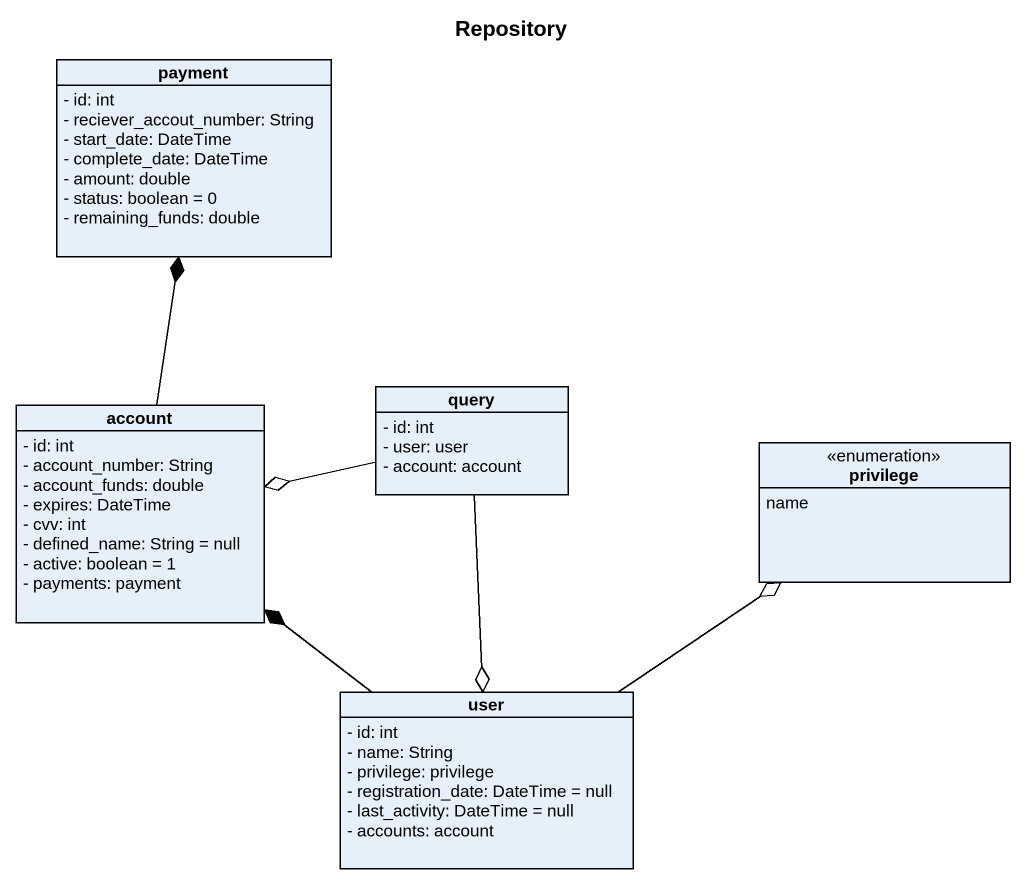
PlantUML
@startuml
title Repository
hide circle
hide empty members
skinparam classAttributeIconSize 0
class payment {
  - id: int
  - reciever_accout_number: String
  - start_date: DateTime
  - complete_date: DateTime
  - amount: double
  - status: boolean = 0
  - remaining_funds: double
}
class account {
  - id: int
  - account_number: String
  - account_funds: double
  - expires: DateTime
  - cvv: int
  - defined_name: String = null
  - active: boolean = 1
  - payments: payment
}
class query {
  - id: int
  - user: user
  - account: account
}
enum privilege {
  name
}
class user {
  - id: int
  - name: String
  - privilege: privilege
  - registration_date: DateTime = null
  - last_activity: DateTime = null
  - accounts: account
}
account -up-* payment
query -left-o account
query --o user
user -up-* account
user -up-o privilege
@enduml
